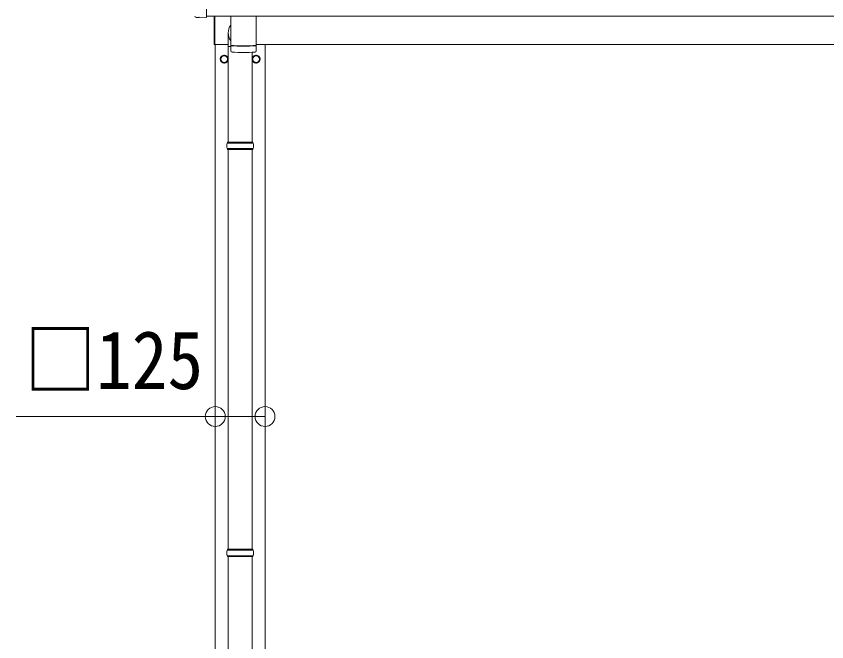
# Model space of a CAD drawing. Units: millimetres at full size, sheet at 1:50; details may follow other scales. Extents: x -14053 to 14053, y -9700 to 9700.
# Drawn here: x -8052 to -6016, y -3952 to -2380 of the extents above; entities that cross this region are included whole.
import ezdxf
from ezdxf.enums import TextEntityAlignment as Align

# ---------------------------------------------------------------- set-up
doc = ezdxf.new("R2010")
doc.units = ezdxf.units.MM
doc.header["$LTSCALE"] = 50
doc.header["$PDMODE"] = 32
doc.header["$PDSIZE"] = 50
for name, color, linetype, lineweight in [('0-1_Defpoints', 4, 'Continuous', 9), ('0-2_TEXT1', 7, 'Continuous', 9), ('0-6_PARTS1', 6, 'Continuous', 9)]:
    doc.layers.add(name, color=color, linetype=linetype, lineweight=lineweight)
doc.styles.add('ＭＳ ゴシック', font='')
doc.styles.get('ＭＳ ゴシック').set_extended_font_data('MS Gothic')

msp = doc.modelspace()

# ---------------------------------------------------------------- linework, layer by layer
at = {"layer": '0-1_Defpoints'}
for p, q in [((-7573.51, -2380.19), (-3931.51, -2380.19)), ((-7554.51, -2451.26), (-7554.51, -2380.19)), ((-7552.51, -2380.19), (-7552.51, -2451.26)), ((-7593.14, -2383.22), (-7600.06, -2382.85)), ((-7573.51, -2382.21), (-7573.51, -2383.22)), ((-7552.51, -2451.26), (-7554.51, -2451.26)), ((-7552.51, -2450.76), (-7519.16, -2450.76)), ((-7551.51, -5450.76), (-7551.51, -2450.76)), ((-7448.51, -2450.76), (-4056.51, -2450.76)), ((-7426.51, -2450.76), (-7426.51, -5450.76)), ((-7520.41, -2487.51), (-7520.51, -2487.51)), ((-7520.41, -2488.01), (-7520.51, -2488.01)), ((-7457.61, -2487.51), (-7457.51, -2487.51)), ((-7457.61, -2488.01), (-7457.51, -2488.01))]:
    msp.add_line(p, q, dxfattribs=at)
for points in [[(-7605.08, -2186.01), (-7573.51, -2184.36), (-7573.51, -2382.21)], [(-7592.4, -2382.94), (-7591.74, -2382.31), (-7573.51, -2383.22)]]:
    msp.add_lwpolyline(points, dxfattribs=at)
for points in [[(-7529.01, -2477.94), (-7537.51, -2482.85), (-7537.51, -2492.67), (-7529.01, -2497.57), (-7520.51, -2492.67), (-7520.51, -2482.85)], [(-7449.01, -2477.94), (-7440.51, -2482.85), (-7440.51, -2492.67), (-7449.01, -2497.57), (-7457.51, -2492.67), (-7457.51, -2482.85)]]:
    msp.add_lwpolyline(points, close=True, dxfattribs=at)
for centre, radius in [((-7529.01, -2487.76), 10), ((-7529.01, -2487.76), 8.5), ((-7449.01, -2487.76), 10), ((-7449.01, -2487.76), 8.5)]:
    msp.add_circle(centre, radius, dxfattribs=at)
for centre, start, end in [((-7529.01, -2487.76), 111.25399, 128.74601), ((-7529.01, -2487.76), 51.25399, 68.74601), ((-7449.01, -2487.76), 111.25399, 128.74601), ((-7449.01, -2487.76), 51.25399, 68.74601), ((-7529.01, -2487.76), 171.25399, 188.74601), ((-7529.01, -2487.76), 231.25399, 248.74601), ((-7529.01, -2487.76), 291.25399, 308.74601), ((-7529.01, -2487.76), 1.66581, 8.74601), ((-7529.01, -2487.76), 351.25399, 358.33419), ((-7449.01, -2487.76), 171.25399, 178.33419), ((-7449.01, -2487.76), 181.66581, 188.74601), ((-7449.01, -2487.76), 231.25399, 248.74601), ((-7449.01, -2487.76), 291.25399, 308.74601), ((-7449.01, -2487.76), 351.25399, 8.74601)]:
    msp.add_arc(centre, 8.6, start, end, dxfattribs=at)
for centre, major_axis, start_param, end_param in [((-7599.9, -2379.85), (-2.18, -2.07), 5.5252311, 7.0411395), ((-7593.09, -2382.22), (-0.727, -0.69), 0.7579542, 1.5707963)]:
    msp.add_ellipse(centre, major_axis=major_axis, ratio=0.9974, start_param=start_param, end_param=end_param, dxfattribs=at)
at = {"layer": '0-2_TEXT1'}
for p, q in [((-7512.51, -2380.19), (-7512.51, -2453.24)), ((-7448.51, -2380.19), (-7448.51, -2453.24)), ((-7519.16, -2456.48), (-7519.16, -2421.82)), ((-7519.16, -2456.48), (-7512.5, -2456.48)), ((-7519.01, -2456.48), (-7519.01, -2696.76)), ((-7512.31, -2467.22), (-7512.54, -2454.24)), ((-7508.04, -2453.52), (-7508.02, -2454.52)), ((-7452.99, -2453.52), (-7453, -2454.52)), ((-7448.48, -2454.24), (-7448.71, -2467.22)), ((-7459.01, -2470.75), (-7459.01, -2696.76)), ((-7456.01, -2698.76), (-7522.01, -2698.76)), ((-7457.01, -2696.76), (-7521.01, -2696.76)), ((-7521.01, -2696.76), (-7521.01, -2698.76)), ((-7457.01, -2696.76), (-7457.01, -2698.76)), ((-7456.01, -2712.76), (-7522.01, -2712.76)), ((-7521.01, -2714.76), (-7521.01, -2712.76)), ((-7457.01, -2714.76), (-7521.01, -2714.76)), ((-7519.01, -2714.76), (-7519.01, -3719.26)), ((-7459.01, -2714.76), (-7459.01, -3719.26)), ((-7457.01, -2714.76), (-7457.01, -2712.76)), ((-7456.01, -3721.25), (-7522.01, -3721.25)), ((-7457.01, -3719.25), (-7521.01, -3719.25)), ((-7521.01, -3719.25), (-7521.01, -3721.25)), ((-7457.01, -3719.25), (-7457.01, -3721.25)), ((-7456.01, -3735.25), (-7522.01, -3735.25)), ((-7521.01, -3737.25), (-7521.01, -3735.25)), ((-7457.01, -3737.25), (-7521.01, -3737.25)), ((-7519.01, -3737.25), (-7519.01, -4741.76)), ((-7459.01, -3737.25), (-7459.01, -4741.76)), ((-7457.01, -3737.25), (-7457.01, -3735.25))]:
    msp.add_line(p, q, dxfattribs=at)
for centre, radius, start, end in [((-7480.51, -1973.51), 480.8, 266.18381, 273.81619), ((-7480.51, -1974.51), 480.8, 266.18381, 273.81619), ((-7508.89, -2466.99), 3.43, 183.91307, 262.91645), ((-7480.52, -1951.53), 519.67, 266.82357, 273.17802), ((-7452.13, -2466.99), 3.43, 277.00994, 356.09787), ((-7473.26, -2705.76), 49.25, 171.82876, 180.00002), ((-7473.26, -2705.76), 49.25, 180.00002, 188.17127), ((-7504.76, -2705.76), 49.25, 359.99998, 8.17124), ((-7504.76, -2705.76), 49.25, 351.82873, 359.99998), ((-7473.26, -3728.25), 49.25, 171.82876, 180.00002), ((-7504.76, -3728.25), 49.25, 359.99998, 8.17124), ((-7473.26, -3728.25), 49.25, 180.00002, 188.17127), ((-7504.76, -3728.25), 49.25, 351.82873, 359.99998)]:
    msp.add_arc(centre, radius, start, end, dxfattribs=at)
msp.add_ellipse((-7489.01, -2421.82), major_axis=(0, -31.56), ratio=0.952301, start_param=4.0392233, end_param=5.3855546, dxfattribs=at)
at = {"layer": '0-6_PARTS1'}
for q in [(-8051.51, -3385.68), (-7426.51, -3385.68)]:
    msp.add_line((-7551.51, -3385.68), q, dxfattribs=at)
for p in [(-7551.51, -3385.68), (-7426.51, -3385.68)]:
    msp.add_point(p, dxfattribs=at)

# ---------------------------------------------------------------- texts
at = {"layer": '0-6_PARTS1', "color": 7, "style": 'ＭＳ ゴシック', "width": 0.9}
msp.add_text('□125', height=146.6, dxfattribs=at).set_placement((-8030.99, -3360.68), align=Align.BOTTOM_LEFT)

doc.saveas('drawing.dxf')
